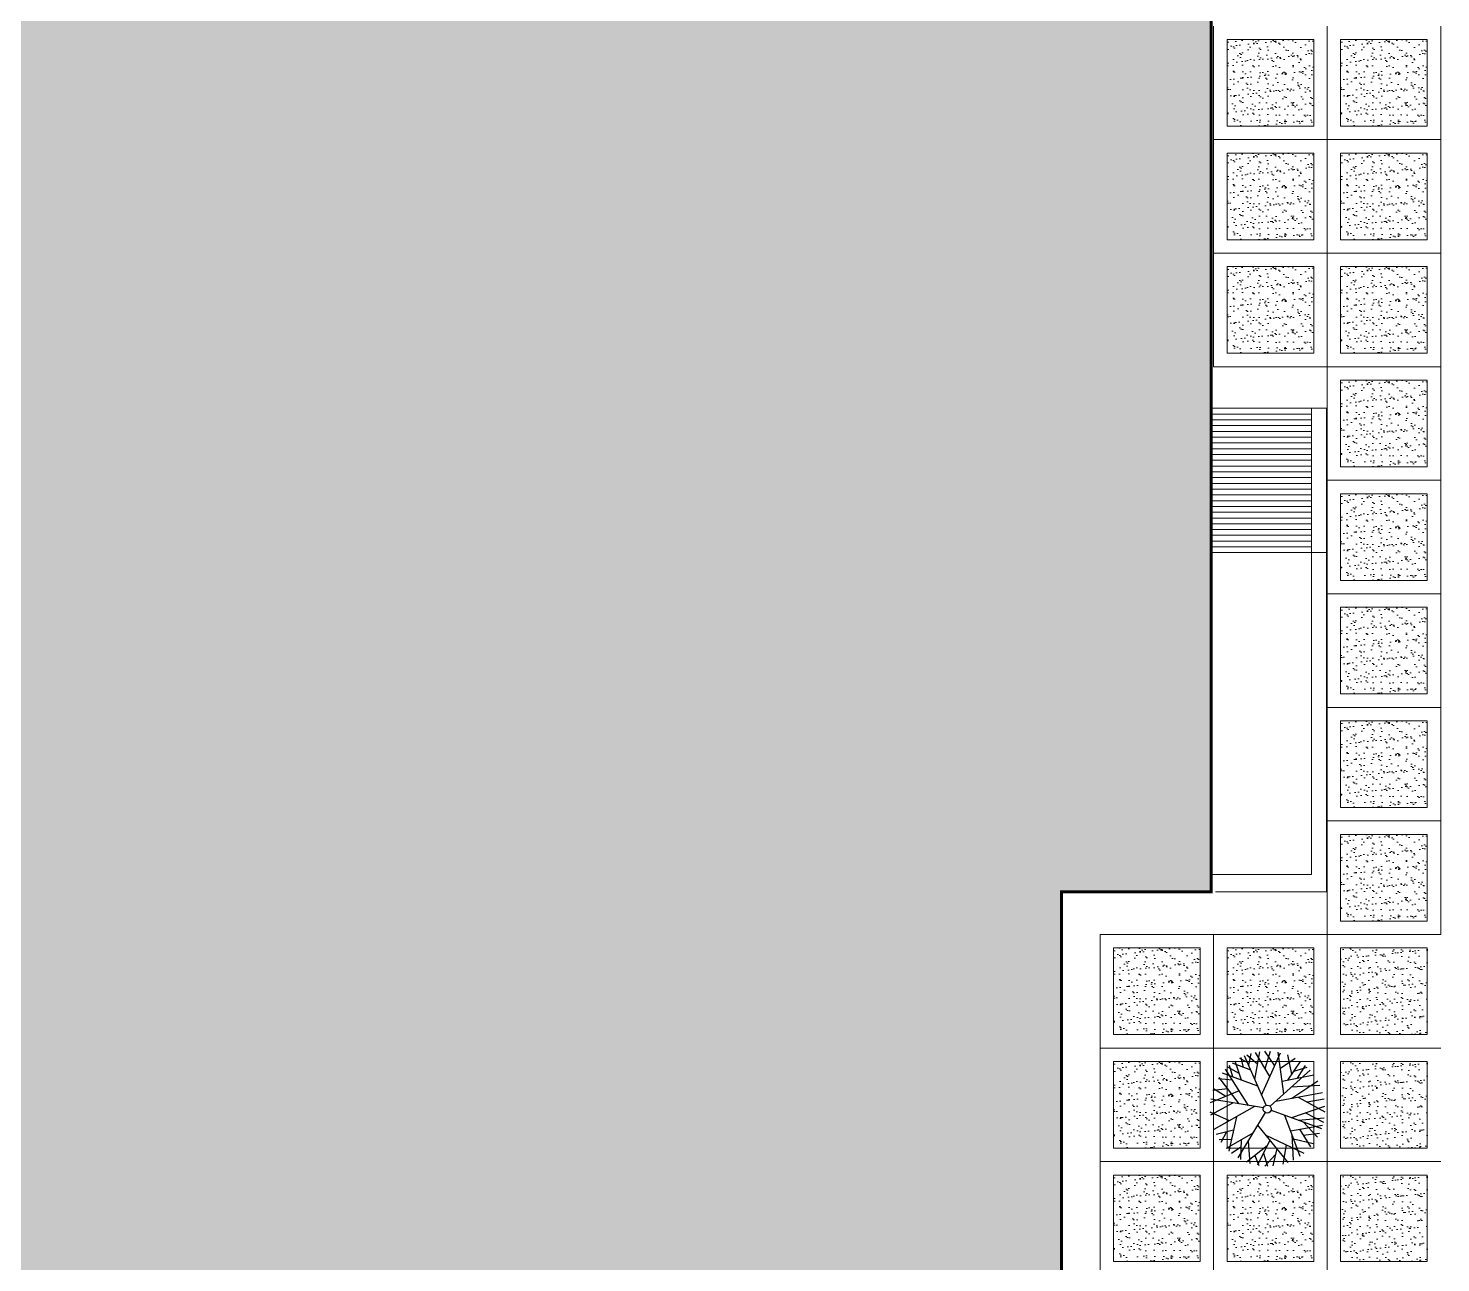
# Model space of a CAD drawing. Header units: millimetres. Extents: x 216896 to 446004, y 63591 to 243769.
# Drawn here: x 313387 to 337852, y 171725 to 193109 of the extents above; entities that cross this region are included whole.
import ezdxf

# ---------------------------------------------------------------- set-up
doc = ezdxf.new("R2010")
doc.units = ezdxf.units.MM
doc.layers.add('green', color=7, linetype='Continuous', true_color=0x45e718)
doc.layers.add('hatch', color=7, linetype='Continuous', true_color=0x515350)
doc.layers.add('line pedestr', color=7, linetype='Continuous', lineweight=5, true_color=0x1c1c1c)
doc.layers.add('wall', color=5, linetype='Continuous', lineweight=40)
pattern_1 = [(216.308613, (-1532464.54, -786145.63), (2.546066, -214.168587), [0, -168.871392, 0, -188.86932, 0, -180.53685]), (186.308613, (-1532464.54, -786145.63), (-203.09813, -309.38334), [0, -91.101672, 0, -152.206452, 0, -58.32729]), (146.308613, (-1532327.92, -786148.47), (-345.91834, 6.565174), [0, -55.5498, 0, -199.97928, 0, -261.08406]), (136.308613, (-1532327.92, -786148.47), (-335.93482, -90.54406), [0, -27.7749, 0, -131.097528, 0, -149.98446])]
pattern_2 = [(216.308613, (-1532464.54, -782211.66), (2.546066, -214.168587), [0, -168.871392, 0, -188.86932, 0, -180.53685]), (186.308613, (-1532464.54, -782211.66), (-203.09813, -309.38334), [0, -91.101672, 0, -152.206452, 0, -58.32729]), (146.308613, (-1532327.92, -782214.5), (-345.91834, 6.565174), [0, -55.5498, 0, -199.97928, 0, -261.08406]), (136.308613, (-1532327.92, -782214.5), (-335.93482, -90.54406), [0, -27.7749, 0, -131.097528, 0, -149.98446])]

# ---------------------------------------------------------------- blocks, each defined once
blk = doc.blocks.new('A$C19F01AD3')
at = {"color": 0}
for p, q in [((-0.003, 0.066), (-0.132, 0.938)), ((-0.108, 0.772), (-0.021, 0.947)), ((0.036, 0.751), (-0.094, 0.942)), ((-0.071, 0.523), (0.125, 0.94)), ((0.181, 0.505), (0.055, 0.946)), ((-0.423, 0.202), (-0.625, 0.705)), ((-0.053, 0.401), (-0.557, 0.761)), ((-0.281, 0.137), (-0.489, 0.808)), ((-0.292, 0.682), (-0.444, 0.833)), ((-0.41, 0.656), (-0.413, 0.85)), ((-0.095, 0.686), (-0.355, 0.876)), ((-0.284, 0.566), (-0.306, 0.895)), ((-0.115, 0.82), (-0.22, 0.92)), ((-0.199, 0.762), (-0.197, 0.926)), ((-0.03, 0.247), (0.451, 0.836)), ((0.139, 0.654), (0.295, 0.902)), ((0.301, 0.652), (0.208, 0.926)), ((0.327, 0.171), (0.415, 0.854)), ((0.537, 0.448), (0.555, 0.771)), ((-0.537, 0.486), (-0.78, 0.526)), ((-0.603, 0.378), (-0.762, 0.551)), ((-0.427, 0.608), (-0.645, 0.687)), ((0.381, 0.592), (0.656, 0.688)), ((0.447, 0.372), (0.728, 0.611)), ((0.581, 0.486), (0.812, 0.493)), ((0.61, 0.361), (0.792, 0.525)), ((-0.514, 0.243), (-0.925, 0.146)), ((-0.365, 0.409), (-0.874, 0.342)), ((-0.056, 0.034), (-0.851, 0.397)), ((0.057, 0.032), (0.844, 0.436)), ((0.354, 0.378), (0.885, 0.344)), ((0.438, 0.069), (0.92, 0.232)), ((0.481, 0.25), (0.935, 0.157)), ((-0.191, 0.096), (-0.93, -0.097)), ((-0.649, -0.024), (-0.917, 0.192)), ((-0.519, 0.01), (-0.785, -0.504)), ((0.172, 0.091), (0.947, 0.026)), ((0.542, 0.06), (0.9, -0.29)), ((-0.623, -0.191), (-0.916, -0.185)), ((-0.739, -0.188), (-0.874, -0.33)), ((-0.048, -0.045), (-0.672, -0.648)), ((-0.222, -0.214), (0.101, -0.931)), ((0.058, -0.031), (0.774, -0.539)), ((0.25, -0.167), (0.318, -0.882)), ((0.351, -0.239), (0.926, -0.196)), ((0.592, -0.221), (0.832, -0.446)), ((0.66, -0.055), (0.944, -0.08)), ((-0.695, -0.33), (-0.891, -0.28)), ((-0.33, -0.318), (-0.818, -0.45)), ((-0.544, -0.376), (-0.636, -0.683)), ((-0.44, -0.424), (-0.504, -0.786)), ((-0.135, -0.408), (0.394, -0.852)), ((0.276, -0.444), (0.808, -0.487)), ((0.426, -0.456), (0.522, -0.782)), ((0.447, -0.307), (0.864, -0.381)), ((0.513, -0.354), (0.675, -0.657)), ((-0.579, -0.491), (-0.753, -0.551)), ((-0.158, -0.58), (-0.551, -0.753)), ((-0.393, -0.684), (-0.371, -0.857)), ((-0.092, -0.504), (-0.391, -0.848)), ((-0.245, -0.681), (-0.239, -0.903)), ((-0.018, -0.666), (-0.154, -0.922)), ((0.148, -0.645), (0.016, -0.936)), ((0.282, -0.506), (0.196, -0.916)), ((0.289, -0.582), (0.583, -0.738)), ((0.458, -0.563), (0.724, -0.603)), ((-0.066, -0.756), (-0.281, -0.891))]:
    blk.add_line(p, q, dxfattribs=at)
blk.add_circle((0, 0), 0.0659, dxfattribs=at)

msp = doc.modelspace()

# ---------------------------------------------------------------- hatches: boundary and pattern name
at = {"layer": 'hatch'}
h = msp.add_hatch(color=256, dxfattribs=at)
h.dxf.hatch_style = 1
h.paths.add_polyline_path([(312801, 225349), (334247, 225349), (334247, 213300), (335983, 213300), (335983, 198151), (333876, 198151), (333876, 178150), (331285, 178150), (331285, 168225), (309333, 168225), (309333, 178300), (312801, 178300)])
at = {"layer": 'line pedestr'}
h = msp.add_hatch(dxfattribs=at)
h.set_pattern_fill('AR-SAND', color=256, scale=4.374, angle=178.8086, style=0)
h.set_pattern_definition([(216.308613, (-1532464.54, -766475.76), (2.546066, -214.168587), [0, -168.871392, 0, -188.86932, 0, -180.53685]), (186.308613, (-1532464.54, -766475.76), (-203.09813, -309.38334), [0, -91.101672, 0, -152.206452, 0, -58.32729]), (146.308613, (-1532327.92, -766478.6), (-345.91834, 6.565174), [0, -55.5498, 0, -199.97928, 0, -261.08406]), (136.308613, (-1532327.92, -766478.6), (-335.93482, -90.54406), [0, -27.7749, 0, -131.097528, 0, -149.98446])])
h.paths.add_polyline_path([(334151, 192914), (334151, 191413), (335652, 191413), (335652, 192914)])
h = msp.add_hatch(dxfattribs=at)
h.set_pattern_fill('AR-SAND', color=256, scale=4.374, angle=178.8086, style=0)
h.set_pattern_definition([(216.308613, (-1530497.56, -766475.76), (2.546066, -214.168587), [0, -168.871392, 0, -188.86932, 0, -180.53685]), (186.308613, (-1530497.56, -766475.76), (-203.09813, -309.38334), [0, -91.101672, 0, -152.206452, 0, -58.32729]), (146.308613, (-1530360.93, -766478.6), (-345.91834, 6.565174), [0, -55.5498, 0, -199.97928, 0, -261.08406]), (136.308613, (-1530360.93, -766478.6), (-335.93482, -90.54406), [0, -27.7749, 0, -131.097528, 0, -149.98446])])
h.paths.add_polyline_path([(336118, 192914), (336118, 191413), (337619, 191413), (337619, 192914)])
h = msp.add_hatch(dxfattribs=at)
h.set_pattern_fill('AR-SAND', color=256, scale=4.374, angle=178.8086, style=0)
h.set_pattern_definition([(216.308613, (-1532464.54, -768442.74), (2.546066, -214.168587), [0, -168.871392, 0, -188.86932, 0, -180.53685]), (186.308613, (-1532464.54, -768442.74), (-203.09813, -309.38334), [0, -91.101672, 0, -152.206452, 0, -58.32729]), (146.308613, (-1532327.92, -768445.58), (-345.91834, 6.565174), [0, -55.5498, 0, -199.97928, 0, -261.08406]), (136.308613, (-1532327.92, -768445.58), (-335.93482, -90.54406), [0, -27.7749, 0, -131.097528, 0, -149.98446])])
h.paths.add_polyline_path([(334151, 190947), (334151, 189446), (335652, 189446), (335652, 190947)])
h = msp.add_hatch(dxfattribs=at)
h.set_pattern_fill('AR-SAND', color=256, scale=4.374, angle=178.8086, style=0)
h.set_pattern_definition([(216.308613, (-1530497.56, -768442.74), (2.546066, -214.168587), [0, -168.871392, 0, -188.86932, 0, -180.53685]), (186.308613, (-1530497.56, -768442.74), (-203.09813, -309.38334), [0, -91.101672, 0, -152.206452, 0, -58.32729]), (146.308613, (-1530360.93, -768445.58), (-345.91834, 6.565174), [0, -55.5498, 0, -199.97928, 0, -261.08406]), (136.308613, (-1530360.93, -768445.58), (-335.93482, -90.54406), [0, -27.7749, 0, -131.097528, 0, -149.98446])])
h.paths.add_polyline_path([(336118, 190947), (336118, 189446), (337619, 189446), (337619, 190947)])
h = msp.add_hatch(dxfattribs=at)
h.set_pattern_fill('AR-SAND', color=256, scale=4.374, angle=178.8086, style=0)
h.set_pattern_definition([(216.308613, (-1532464.54, -770409.73), (2.546066, -214.168587), [0, -168.871392, 0, -188.86932, 0, -180.53685]), (186.308613, (-1532464.54, -770409.73), (-203.09813, -309.38334), [0, -91.101672, 0, -152.206452, 0, -58.32729]), (146.308613, (-1532327.92, -770412.57), (-345.91834, 6.565174), [0, -55.5498, 0, -199.97928, 0, -261.08406]), (136.308613, (-1532327.92, -770412.57), (-335.93482, -90.54406), [0, -27.7749, 0, -131.097528, 0, -149.98446])])
h.paths.add_polyline_path([(334151, 188980), (334151, 187479), (335652, 187479), (335652, 188980)])
h = msp.add_hatch(dxfattribs=at)
h.set_pattern_fill('AR-SAND', color=256, scale=4.374, angle=178.8086, style=0)
h.set_pattern_definition([(216.308613, (-1530497.56, -770409.73), (2.546066, -214.168587), [0, -168.871392, 0, -188.86932, 0, -180.53685]), (186.308613, (-1530497.56, -770409.73), (-203.09813, -309.38334), [0, -91.101672, 0, -152.206452, 0, -58.32729]), (146.308613, (-1530360.93, -770412.57), (-345.91834, 6.565174), [0, -55.5498, 0, -199.97928, 0, -261.08406]), (136.308613, (-1530360.93, -770412.57), (-335.93482, -90.54406), [0, -27.7749, 0, -131.097528, 0, -149.98446])])
h.paths.add_polyline_path([(336118, 188980), (336118, 187479), (337619, 187479), (337619, 188980)])
h = msp.add_hatch(dxfattribs=at)
h.set_pattern_fill('AR-SAND', color=256, scale=4.374, angle=178.8086, style=0)
h.set_pattern_definition([(216.308613, (-1530497.56, -772376.72), (2.546066, -214.168587), [0, -168.871392, 0, -188.86932, 0, -180.53685]), (186.308613, (-1530497.56, -772376.72), (-203.09813, -309.38334), [0, -91.101672, 0, -152.206452, 0, -58.32729]), (146.308613, (-1530360.93, -772379.56), (-345.91834, 6.565174), [0, -55.5498, 0, -199.97928, 0, -261.08406]), (136.308613, (-1530360.93, -772379.56), (-335.93482, -90.54406), [0, -27.7749, 0, -131.097528, 0, -149.98446])])
h.paths.add_polyline_path([(336118, 187013), (336118, 185512), (337619, 185512), (337619, 187013)])
h = msp.add_hatch(dxfattribs=at)
h.set_pattern_fill('AR-SAND', color=256, scale=4.374, angle=178.8086, style=0)
h.set_pattern_definition([(216.308613, (-1530497.56, -774343.7), (2.546066, -214.168587), [0, -168.871392, 0, -188.86932, 0, -180.53685]), (186.308613, (-1530497.56, -774343.7), (-203.09813, -309.38334), [0, -91.101672, 0, -152.206452, 0, -58.32729]), (146.308613, (-1530360.93, -774346.55), (-345.91834, 6.565174), [0, -55.5498, 0, -199.97928, 0, -261.08406]), (136.308613, (-1530360.93, -774346.55), (-335.93482, -90.54406), [0, -27.7749, 0, -131.097528, 0, -149.98446])])
h.paths.add_polyline_path([(336118, 185046), (336118, 183545), (337619, 183545), (337619, 185046)])
h = msp.add_hatch(dxfattribs=at)
h.set_pattern_fill('AR-SAND', color=256, scale=4.374, angle=178.8086, style=0)
h.set_pattern_definition([(216.308613, (-1530497.56, -776310.7), (2.546066, -214.168587), [0, -168.871392, 0, -188.86932, 0, -180.53685]), (186.308613, (-1530497.56, -776310.7), (-203.09813, -309.38334), [0, -91.101672, 0, -152.206452, 0, -58.32729]), (146.308613, (-1530360.93, -776313.54), (-345.91834, 6.565174), [0, -55.5498, 0, -199.97928, 0, -261.08406]), (136.308613, (-1530360.93, -776313.54), (-335.93482, -90.54406), [0, -27.7749, 0, -131.097528, 0, -149.98446])])
h.paths.add_polyline_path([(336118, 183079), (336118, 181578), (337619, 181578), (337619, 183079)])
h = msp.add_hatch(dxfattribs=at)
h.set_pattern_fill('AR-SAND', color=256, scale=4.374, angle=178.8086, style=0)
h.set_pattern_definition([(216.308613, (-1530497.56, -778277.68), (2.546066, -214.168587), [0, -168.871392, 0, -188.86932, 0, -180.53685]), (186.308613, (-1530497.56, -778277.68), (-203.09813, -309.38334), [0, -91.101672, 0, -152.206452, 0, -58.32729]), (146.308613, (-1530360.93, -778280.52), (-345.91834, 6.565174), [0, -55.5498, 0, -199.97928, 0, -261.08406]), (136.308613, (-1530360.93, -778280.52), (-335.93482, -90.54406), [0, -27.7749, 0, -131.097528, 0, -149.98446])])
h.paths.add_polyline_path([(336118, 181112), (336118, 179611), (337619, 179611), (337619, 181112)])
h = msp.add_hatch(dxfattribs=at)
h.set_pattern_fill('AR-SAND', color=256, scale=4.374, angle=178.8086, style=0)
h.set_pattern_definition([(216.308613, (-1530497.56, -780244.67), (2.546066, -214.168587), [0, -168.871392, 0, -188.86932, 0, -180.53685]), (186.308613, (-1530497.56, -780244.67), (-203.09813, -309.38334), [0, -91.101672, 0, -152.206452, 0, -58.32729]), (146.308613, (-1530360.93, -780247.51), (-345.91834, 6.565174), [0, -55.5498, 0, -199.97928, 0, -261.08406]), (136.308613, (-1530360.93, -780247.5), (-335.93482, -90.54406), [0, -27.7749, 0, -131.097528, 0, -149.98446])])
h.paths.add_polyline_path([(336118, 179145), (336118, 177644), (337619, 177644), (337619, 179145)])
h = msp.add_hatch(dxfattribs=at)
h.set_pattern_fill('AR-SAND', color=256, scale=4.374, angle=178.8086, style=0)
h.set_pattern_definition([(216.308613, (-1534431.53, -782211.66), (2.546066, -214.168587), [0, -168.871392, 0, -188.86932, 0, -180.53685]), (186.308613, (-1534431.53, -782211.66), (-203.09813, -309.38334), [0, -91.101672, 0, -152.206452, 0, -58.32729]), (146.308613, (-1534294.9, -782214.5), (-345.91834, 6.565174), [0, -55.5498, 0, -199.97928, 0, -261.08406]), (136.308613, (-1534294.9, -782214.5), (-335.93482, -90.54406), [0, -27.7749, 0, -131.097528, 0, -149.98446])])
h.paths.add_polyline_path([(332184, 177178), (332184, 175677), (333685, 175677), (333685, 177178)])
h = msp.add_hatch(dxfattribs=at)
h.set_pattern_fill('AR-SAND', color=256, scale=4.374, angle=178.8086, style=0)
h.set_pattern_definition(pattern_2)
h.paths.add_polyline_path([(334151, 177178), (334151, 175677), (335652, 175677), (335652, 177178)])
h = msp.add_hatch(dxfattribs=at)
h.set_pattern_fill('AR-SAND', color=256, scale=4.374, angle=178.8086, style=0)
h.set_pattern_definition(pattern_2)
h.paths.add_polyline_path([(336118, 177178), (336118, 175677), (337619, 175677), (337619, 177178)])
h = msp.add_hatch(dxfattribs=at)
h.set_pattern_fill('AR-SAND', color=256, scale=4.374, angle=178.8086, style=0)
h.set_pattern_definition([(216.308613, (-1534431.53, -784178.65), (2.546066, -214.168587), [0, -168.871392, 0, -188.86932, 0, -180.53685]), (186.308613, (-1534431.53, -784178.65), (-203.09813, -309.38334), [0, -91.101672, 0, -152.206452, 0, -58.32729]), (146.308613, (-1534294.9, -784181.49), (-345.91834, 6.565174), [0, -55.5498, 0, -199.97928, 0, -261.08406]), (136.308613, (-1534294.9, -784181.5), (-335.93482, -90.54406), [0, -27.7749, 0, -131.097528, 0, -149.98446])])
h.paths.add_polyline_path([(332184, 175211), (332184, 173710), (333685, 173710), (333685, 175211)])
h = msp.add_hatch(dxfattribs=at)
h.set_pattern_fill('AR-SAND', color=256, scale=4.374, angle=178.8086, style=0)
h.set_pattern_definition([(216.308613, (-1532464.54, -784178.65), (2.546066, -214.168587), [0, -168.871392, 0, -188.86932, 0, -180.53685]), (186.308613, (-1532464.54, -784178.65), (-203.09813, -309.38334), [0, -91.101672, 0, -152.206452, 0, -58.32729]), (146.308613, (-1532327.92, -784181.49), (-345.91834, 6.565174), [0, -55.5498, 0, -199.97928, 0, -261.08406]), (136.308613, (-1532327.92, -784181.5), (-335.93482, -90.54406), [0, -27.7749, 0, -131.097528, 0, -149.98446])])
h.paths.add_polyline_path([(336118, 175211), (336118, 173710), (337619, 173710), (337619, 175211)])
h = msp.add_hatch(dxfattribs=at)
h.set_pattern_fill('AR-SAND', color=256, scale=4.374, angle=178.8086, style=0)
h.set_pattern_definition([(216.308613, (-1534431.53, -786145.63), (2.546066, -214.168587), [0, -168.871392, 0, -188.86932, 0, -180.53685]), (186.308613, (-1534431.53, -786145.63), (-203.09813, -309.38334), [0, -91.101672, 0, -152.206452, 0, -58.32729]), (146.308613, (-1534294.9, -786148.47), (-345.91834, 6.565174), [0, -55.5498, 0, -199.97928, 0, -261.08406]), (136.308613, (-1534294.9, -786148.47), (-335.93482, -90.54406), [0, -27.7749, 0, -131.097528, 0, -149.98446])])
h.paths.add_polyline_path([(332184, 173244), (332184, 171744), (333685, 171744), (333685, 173244)])
h = msp.add_hatch(dxfattribs=at)
h.set_pattern_fill('AR-SAND', color=256, scale=4.374, angle=178.8086, style=0)
h.set_pattern_definition(pattern_1)
h.paths.add_polyline_path([(334151, 173244), (334151, 171744), (335652, 171744), (335652, 173244)])
h = msp.add_hatch(dxfattribs=at)
h.set_pattern_fill('AR-SAND', color=256, scale=4.374, angle=178.8086, style=0)
h.set_pattern_definition(pattern_1)
h.paths.add_polyline_path([(336118, 173244), (336118, 171744), (337619, 171744), (337619, 173244)])

# ---------------------------------------------------------------- linework, layer by layer
for p, q in [((333918, 193147), (333918, 191180)), ((335885, 193147), (335885, 191180)), ((335885, 193147), (335885, 191180)), ((337852, 193147), (337852, 191180)), ((334151, 192914), (335652, 192914)), ((334151, 192914), (334151, 191413)), ((335652, 192914), (335652, 191413)), ((336118, 192914), (337619, 192914)), ((336118, 192914), (336118, 191413)), ((337619, 192914), (337619, 191413)), ((334151, 191413), (335652, 191413)), ((336118, 191413), (337619, 191413)), ((333918, 191180), (335885, 191180)), ((333918, 191180), (333918, 189213)), ((333918, 191180), (335885, 191180)), ((335885, 191180), (337852, 191180)), ((335885, 191180), (335885, 189213)), ((335885, 191180), (335885, 189213)), ((335885, 191180), (337852, 191180)), ((337852, 191180), (337852, 189213)), ((334151, 190947), (335652, 190947)), ((334151, 190947), (334151, 189446)), ((335652, 190947), (335652, 189446)), ((336118, 190947), (337619, 190947)), ((336118, 190947), (336118, 189446)), ((337619, 190947), (337619, 189446)), ((334151, 189446), (335652, 189446)), ((336118, 189446), (337619, 189446)), ((333918, 189213), (335885, 189213)), ((333918, 189213), (333918, 187246)), ((333918, 189213), (335885, 189213)), ((335885, 189213), (337852, 189213)), ((335885, 189213), (335885, 187246)), ((335885, 189213), (337852, 189213)), ((335885, 189213), (335885, 187246)), ((337852, 189213), (337852, 187246)), ((334151, 188980), (335652, 188980)), ((334151, 188980), (334151, 187479)), ((335652, 188980), (335652, 187479)), ((336118, 188980), (337619, 188980)), ((336118, 188980), (336118, 187479)), ((337619, 188980), (337619, 187479)), ((334151, 187479), (335652, 187479)), ((336118, 187479), (337619, 187479)), ((333918, 187246), (335885, 187246)), ((335885, 187246), (337852, 187246)), ((335885, 187246), (335885, 185279)), ((335885, 187246), (337852, 187246)), ((337852, 187246), (337852, 185279)), ((336118, 187013), (337619, 187013)), ((336118, 187013), (336118, 185512)), ((337619, 187013), (337619, 185512)), ((335615, 186525), (333876, 186525)), ((335615, 186425), (333876, 186425)), ((335615, 184025), (335615, 186525)), ((335615, 186525), (335876, 186525)), ((335876, 184025), (335876, 186525)), ((335615, 186325), (333876, 186325)), ((335615, 186225), (333876, 186225)), ((335615, 186125), (333876, 186125)), ((335615, 186025), (333876, 186025)), ((335615, 185925), (333876, 185925)), ((335615, 185825), (333876, 185825)), ((335615, 185725), (333876, 185725)), ((335615, 185625), (333876, 185625)), ((335615, 185525), (333876, 185525)), ((336118, 185512), (337619, 185512)), ((335615, 185425), (333876, 185425)), ((335615, 185325), (333876, 185325)), ((335615, 185225), (333876, 185225)), ((335885, 185279), (337852, 185279)), ((335885, 185279), (335885, 183312)), ((335885, 185279), (337852, 185279)), ((337852, 185279), (337852, 183312)), ((335615, 185125), (333876, 185125)), ((335615, 185025), (333876, 185025)), ((336118, 185046), (337619, 185046)), ((336118, 185046), (336118, 183545)), ((337619, 185046), (337619, 183545)), ((335615, 184925), (333876, 184925)), ((335615, 184825), (333876, 184825)), ((335615, 184725), (333876, 184725)), ((335615, 184625), (333876, 184625)), ((335615, 184525), (333876, 184525)), ((335615, 184425), (333876, 184425)), ((335615, 184325), (333876, 184325)), ((335615, 184225), (333876, 184225)), ((335615, 184125), (333876, 184125)), ((335876, 184025), (333876, 184025)), ((335615, 178450), (335615, 184025)), ((335876, 178150), (335876, 184025)), ((336118, 183545), (337619, 183545)), ((335885, 183312), (337852, 183312)), ((335885, 183312), (335885, 181345)), ((335885, 183312), (337852, 183312)), ((337852, 183312), (337852, 181345)), ((336118, 183079), (337619, 183079)), ((336118, 183079), (336118, 181578)), ((337619, 183079), (337619, 181578)), ((336118, 181578), (337619, 181578)), ((335885, 181345), (337852, 181345)), ((335885, 181345), (335885, 179378)), ((335885, 181345), (337852, 181345)), ((337852, 181345), (337852, 179378)), ((336118, 181112), (337619, 181112)), ((336118, 181112), (336118, 179611)), ((337619, 181112), (337619, 179611)), ((336118, 179611), (337619, 179611)), ((335885, 179378), (337852, 179378)), ((335885, 179378), (335885, 177411)), ((335885, 179378), (337852, 179378)), ((337852, 179378), (337852, 177411)), ((336118, 179145), (337619, 179145)), ((336118, 179145), (336118, 177644)), ((337619, 179145), (337619, 177644)), ((335615, 178450), (333876, 178450)), ((333951, 178150), (335876, 178150)), ((336118, 177644), (337619, 177644)), ((331951, 177411), (333918, 177411)), ((331951, 177411), (331951, 175444)), ((333918, 177411), (335885, 177411)), ((333918, 177411), (333918, 175444)), ((333918, 177411), (333918, 175444)), ((335885, 177411), (337852, 177411)), ((335885, 177411), (335885, 175444)), ((335885, 177411), (337852, 177411)), ((332184, 177178), (333685, 177178)), ((332184, 177178), (332184, 175677)), ((333685, 177178), (333685, 175677)), ((334151, 177178), (335652, 177178)), ((334151, 177178), (334151, 175677)), ((335652, 177178), (335652, 175677)), ((336118, 177178), (337619, 177178)), ((336118, 177178), (336118, 175677)), ((337619, 177178), (337619, 175677)), ((332184, 175677), (333685, 175677)), ((334151, 175677), (335652, 175677)), ((336118, 175677), (337619, 175677)), ((331951, 175444), (333918, 175444)), ((331951, 175444), (331951, 173477)), ((331951, 175444), (333918, 175444)), ((333918, 175444), (335885, 175444)), ((333918, 175444), (333918, 173477)), ((333918, 175444), (335885, 175444)), ((333918, 175444), (333918, 173477)), ((335885, 175444), (337852, 175444)), ((335885, 175444), (335885, 173477)), ((335885, 175444), (337852, 175444)), ((332184, 175211), (333685, 175211)), ((332184, 175211), (332184, 173710)), ((333685, 175211), (333685, 173710)), ((334151, 175211), (335652, 175211)), ((334151, 175211), (334151, 173710)), ((335652, 175211), (335652, 173710)), ((336118, 175211), (337619, 175211)), ((336118, 175211), (336118, 173710)), ((337619, 175211), (337619, 173710)), ((332184, 173710), (333685, 173710)), ((334151, 173710), (335652, 173710)), ((336118, 173710), (337619, 173710)), ((331951, 173477), (333918, 173477)), ((331951, 173477), (331951, 171510)), ((331951, 173477), (333918, 173477)), ((333918, 173477), (335885, 173477)), ((333918, 173477), (333918, 171510)), ((333918, 173477), (335885, 173477)), ((333918, 173477), (333918, 171510)), ((335885, 173477), (337852, 173477)), ((335885, 173477), (335885, 171510)), ((335885, 173477), (337852, 173477)), ((332184, 173244), (333685, 173244)), ((332184, 173244), (332184, 171744)), ((333685, 173244), (333685, 171744)), ((334151, 173244), (335652, 173244)), ((334151, 173244), (334151, 171744)), ((335652, 173244), (335652, 171744)), ((336118, 173244), (337619, 173244)), ((336118, 173244), (336118, 171744)), ((337619, 173244), (337619, 171744)), ((332184, 171744), (333685, 171744)), ((334151, 171744), (335652, 171744)), ((336118, 171744), (337619, 171744))]:
    msp.add_line(p, q, dxfattribs=at)
at = {"layer": 'wall', "const_width": 50}
msp.add_lwpolyline([(312801, 225349), (334247, 225349), (334247, 213300), (335983, 213300), (335983, 198151), (333876, 198151), (333876, 178150), (331285, 178150), (331285, 168225), (309333, 168225), (309333, 178300), (312801, 178300), (312801, 225349)], dxfattribs=at)

# ---------------------------------------------------------------- block references
at = {"layer": 'green', "xscale": 1056.970516251131, "yscale": 1056.970516251131, "zscale": 1056.970516251131, "rotation": 14.9999999999886}
msp.add_blockref('A$C19F01AD3', (334847, 174386), dxfattribs=at)

doc.saveas('drawing.dxf')
